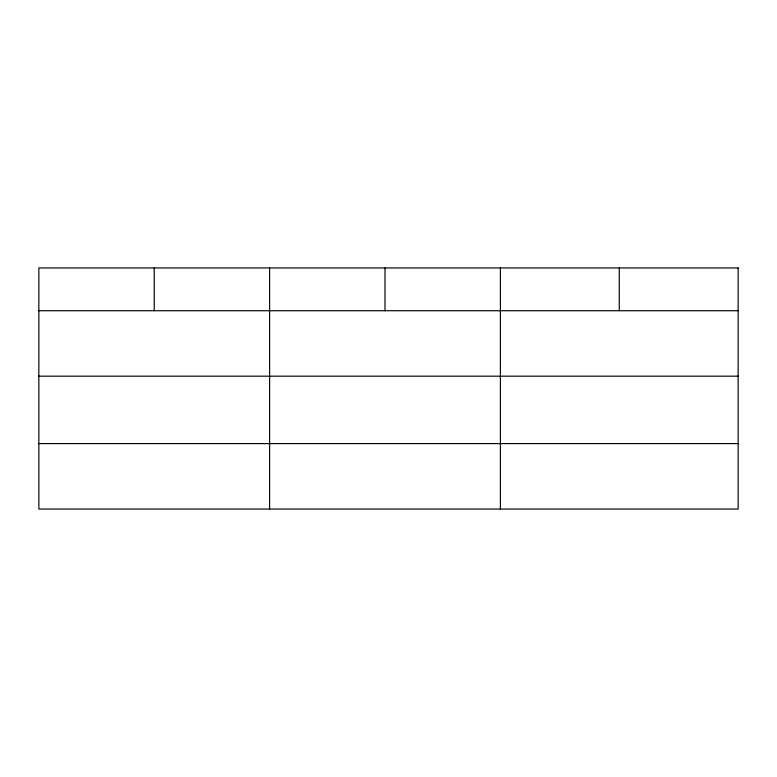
<?xml version="1.0" encoding="UTF-8"?>
<svg xmlns="http://www.w3.org/2000/svg" width="777" height="777" viewBox="0 0 777 777"><rect width="100%" height="100%" fill="white"/><g stroke="black" fill="none" stroke-linecap="round" stroke-linejoin="round"><path stroke-width="1.17" d="M38.85 310.722L738.15 310.722M38.85 376.175L738.15 376.175M38.85 443.599L738.15 443.599M619.269 267.948L619.269 310.722M500.388 267.948L500.388 509.052M385.003 267.948L385.003 310.722M269.619 267.948L269.619 509.052M154.234 267.948L154.234 310.722M738.15 267.948L38.85 267.948L38.85 509.052L738.15 509.052L738.15 267.948"/></g></svg>
